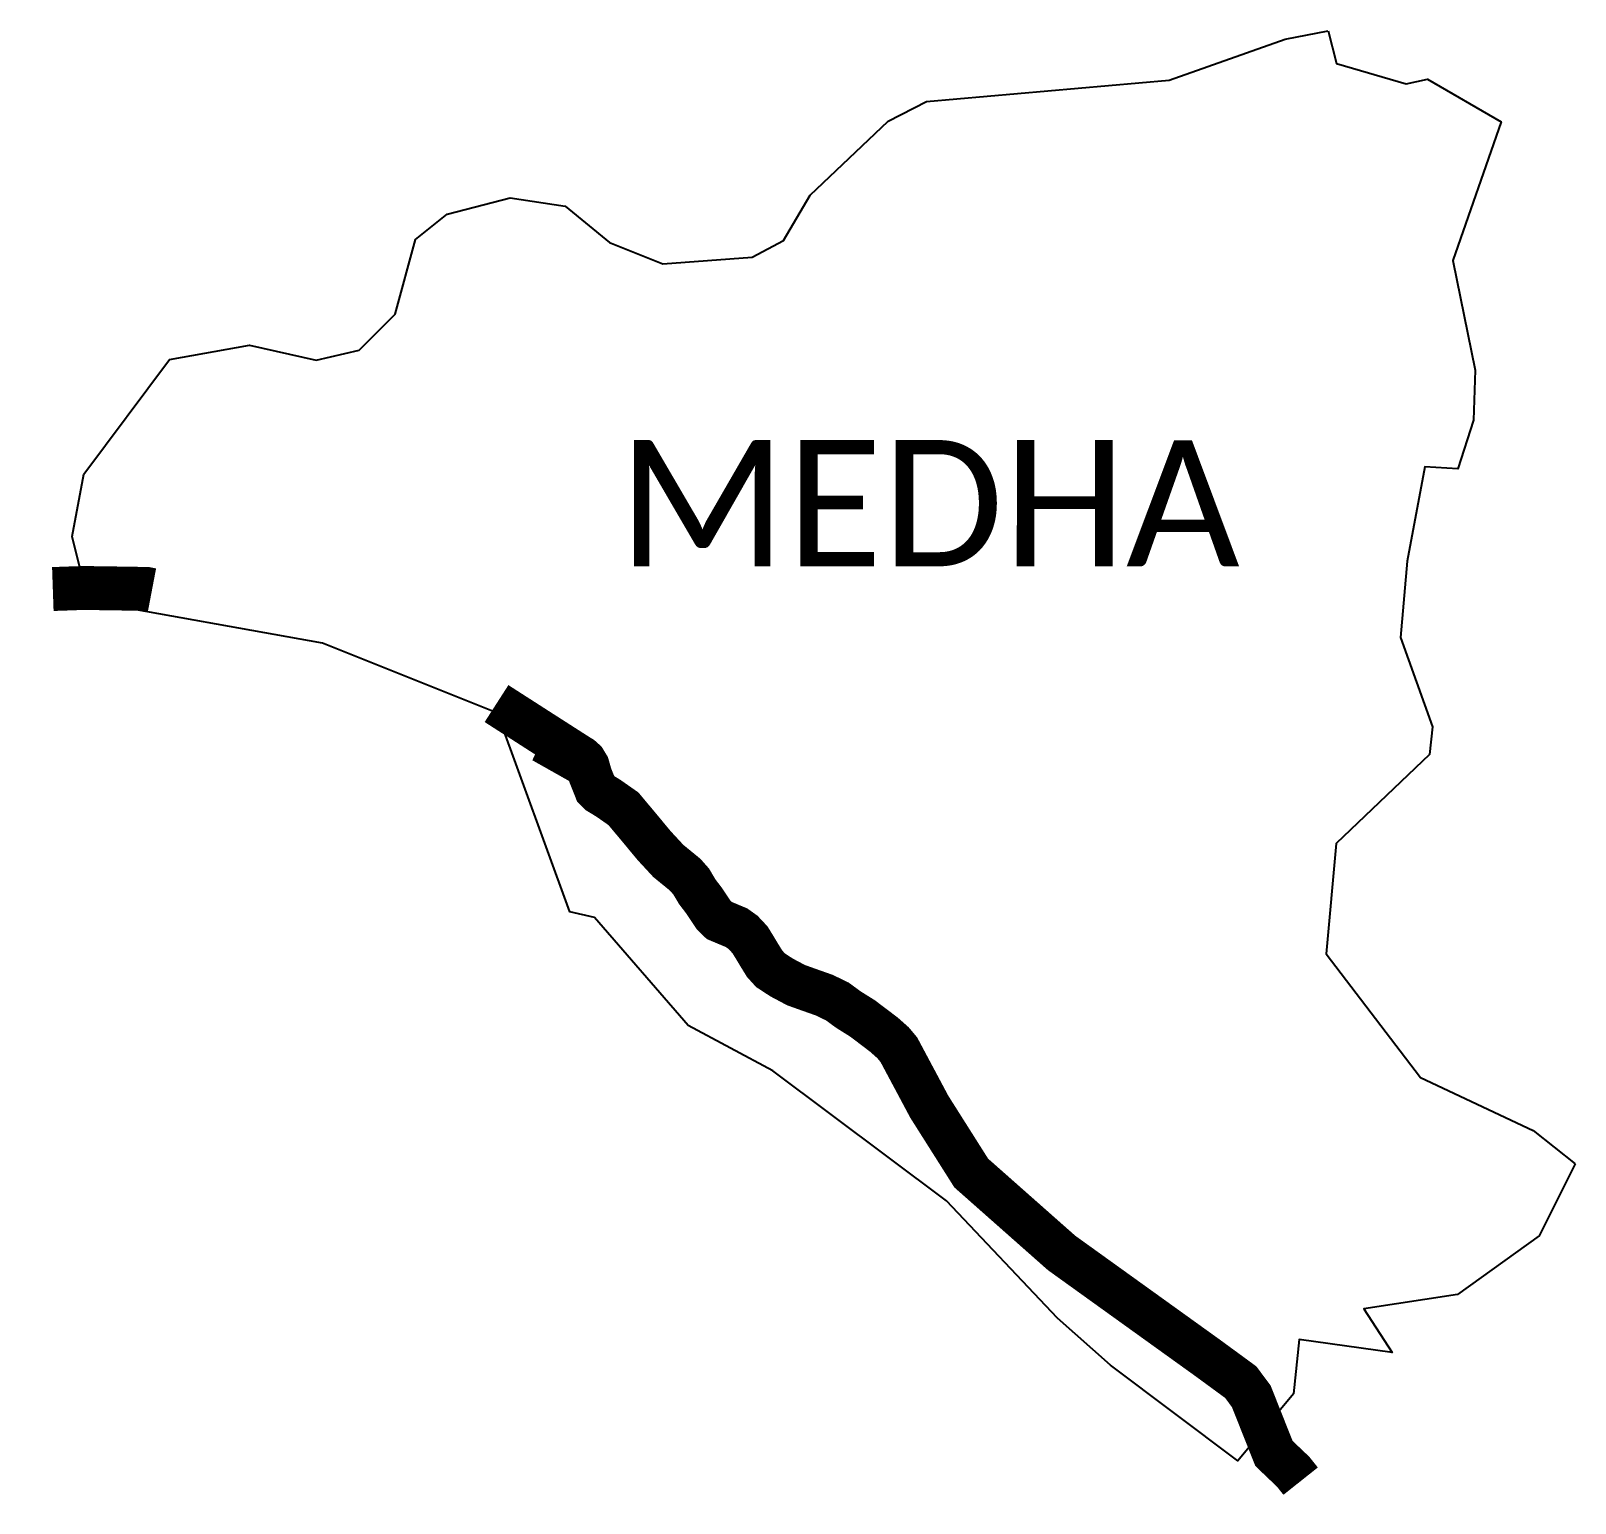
# Model space of a CAD drawing. Header units: metres. Extents: x 343218 to 344976, y 1761561 to 1763237.
import ezdxf

# ---------------------------------------------------------------- set-up
doc = ezdxf.new("R2010")
doc.units = ezdxf.units.M
for name, color, linetype in [('UNPROTECTED', 130, 'Continuous'), ('village', 3, 'Continuous'), ('VILLAGE NAME', 250, 'Continuous')]:
    doc.layers.add(name, color=color, linetype=linetype)
doc.styles.get("Standard").update_dxf_attribs({"font": 'simplex.shx'})

msp = doc.modelspace()

# ---------------------------------------------------------------- linework, layer by layer
at = {"layer": 'UNPROTECTED', "const_width": 50, "flags": 128}
for points in [[(343243.1, 1762601.5), (343277.7, 1762602.7), (343312.5, 1762602.2), (343349.7, 1762601.6), (343356, 1762600.4)], [(343748.2, 1762471.1), (343801.3, 1762437), (343824.1, 1762422.4), (343821.5, 1762416.9), (343839.4, 1762406.8), (343841.8, 1762411), (343844.4, 1762409.5), (343848.3, 1762406), (343851.9, 1762400.1), (343854.9, 1762389.5), (343859.5, 1762378.1), (343861.3, 1762373.5), (343865.5, 1762369.4), (343875.7, 1762363.2), (343892.7, 1762351.3), (343901.4, 1762340.9), (343915.6, 1762323.9), (343920.6, 1762317.8), (343927.8, 1762309.2), (343943.7, 1762292), (343962.9, 1762276.3), (343969.8, 1762268.5), (343976.8, 1762256.7), (343984.7, 1762246.4), (343995.4, 1762230.3), (344001.6, 1762224.2), (344011.8, 1762219.9), (344021.4, 1762215.9), (344028.7, 1762210.7), (344036.7, 1762202.2), (344041.7, 1762194.1), (344046.5, 1762186.1), (344053.4, 1762174.9), (344060.1, 1762167.5), (344072.8, 1762159.2), (344089.2, 1762150.5), (344109.1, 1762143.4), (344121.3, 1762139.1), (344136.2, 1762131.9), (344148.6, 1762122.8), (344164.7, 1762112.7), (344179.3, 1762101.7), (344189.5, 1762093.9), (344199.5, 1762085), (344206.2, 1762077), (344240.9, 1762012), (344288.6, 1761936.6), (344391.5, 1761845.6), (344448.4, 1761804.7), (344558.3, 1761725.7), (344595.4, 1761698.5), (344607.4, 1761682.4), (344616.3, 1761660), (344629.3, 1761627.2), (344633.2, 1761617.4), (344642.7, 1761608.3), (344655.1, 1761596.5), (344663.6, 1761585.8)]]:
    msp.add_lwpolyline(points, dxfattribs=at)
at = {"layer": 'village', "flags": 128}
msp.add_lwpolyline([(344646, 1763227.5), (344694.9, 1763237)], dxfattribs=at)
at = {"layer": 'village'}
for points in [[(344694.9, 1763237, 0), (344704.3, 1763199.9, 0), (344783.6, 1763176.7, 0), (344808, 1763181.8, 0), (344891.7, 1763133.4, 0), (344836.9, 1762975.4, 0), (344862.4, 1762850.7, 0), (344860.3, 1762793.7, 0), (344842.4, 1762738.5, 0), (344805.1, 1762740.7, 0), (344784.9, 1762633.2, 0), (344777.1, 1762546.5, 0), (344813.7, 1762444.6, 0), (344810.2, 1762413.1, 0), (344704, 1762311.8, 0), (344692.8, 1762186.3, 0), (344800.2, 1762045.3, 0), (344928.5, 1761984.9, 0), (344976.1, 1761947, 0)], [(344976.1, 1761947, 0), (344935.2, 1761865.2, 0), (344842.2, 1761798.4, 0), (344735.4, 1761781.9, 0), (344767.7, 1761732.4, 0), (344662, 1761747.1, 0), (344655.4, 1761685.2, 0), (344592.2, 1761608.9, 0), (344447, 1761718, 0), (344386.9, 1761771.3, 0), (344260.5, 1761905, 0), (344062.7, 1762052.9, 0), (343966.5, 1762104.7, 0), (343859.9, 1762227.6, 0), (343831.5, 1762234.1, 0), (343749.2, 1762460, 0), (343550.2, 1762540, 0), (343283.5, 1762587.7, 0), (343265, 1762661.3, 0), (343278.5, 1762732.4, 0), (343375.9, 1762862.7, 0), (343466.9, 1762879.2, 0), (343543, 1762862.2, 0), (343591.7, 1762873.3, 0), (343632.8, 1762914.4, 0), (343655.9, 1762999.5, 0), (343692.1, 1763028.2, 0), (343763.8, 1763046.9, 0), (343826.3, 1763037.5, 0), (343876.8, 1762996.1, 0), (343916.6, 1762980.1, 0), (343937.6, 1762971.6, 0), (344039.4, 1762979.3, 0), (344075, 1762998.3, 0), (344105.2, 1763050.1, 0), (344194.1, 1763134.1, 0), (344237.8, 1763156.6, 0), (344514, 1763180.9, 0), (344646, 1763227.5, 0)]]:
    msp.add_polyline3d(points, dxfattribs=at)

# ---------------------------------------------------------------- texts
at = {"layer": 'VILLAGE NAME', "color": 7, "insert": (343886.6, 1762771.2), "char_height": 143.7, "attachment_point": 1, "rotation": 359.9793}
msp.add_mtext_dynamic_manual_height_columns('{\\fCalibri|b0|i0|c0|p34;MEDHA}', width=1418, gutter_width=718.5, heights=[0], dxfattribs=at)

doc.saveas('drawing.dxf')
